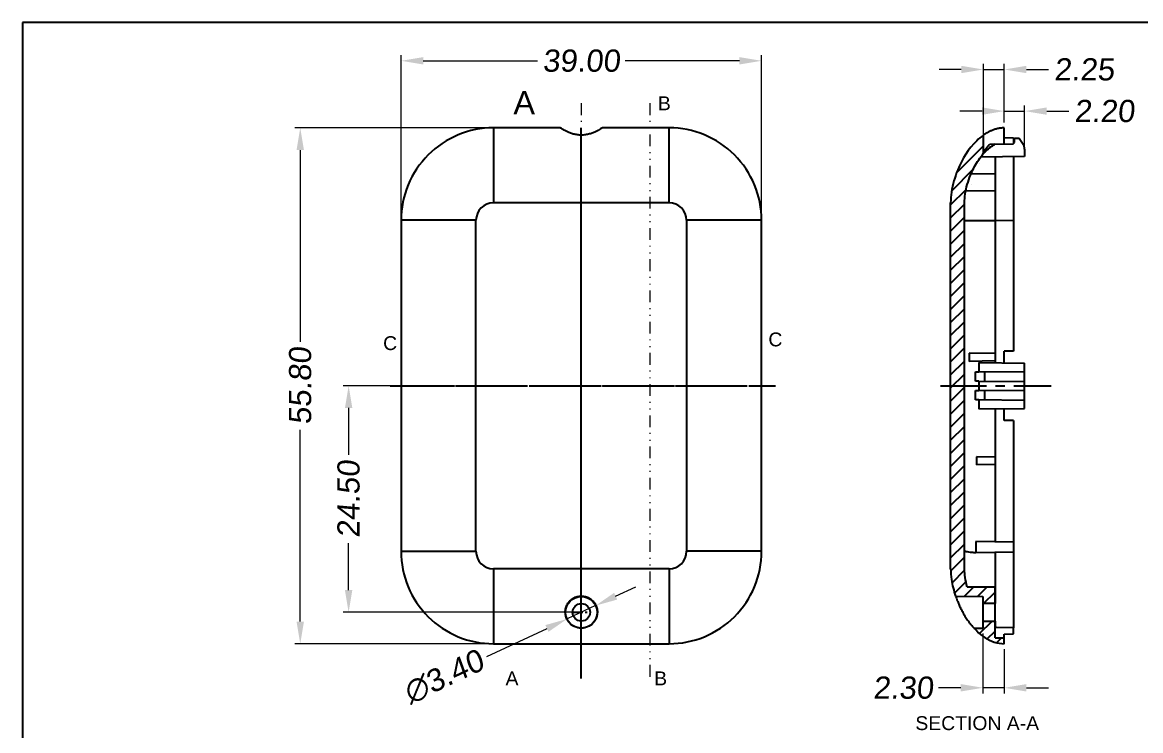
# Model space of a CAD drawing. Header units: millimetres. Extents: x 505 to 1176, y -2270 to -2095.
# Drawn here: x 764.3 to 885.3, y -2172 to -2095.4 of the extents above; entities that cross this region are included whole.
import ezdxf
from ezdxf.enums import TextEntityAlignment as Align

# ---------------------------------------------------------------- set-up
doc = ezdxf.new("R2010")
doc.units = ezdxf.units.MM
doc.header["$MEASUREMENT"] = 0
doc.linetypes.add('CENTER', pattern=[50.800000000000004, 31.75, -6.35, 6.35, -6.35])
doc.linetypes.add('DIVIDE', pattern=[31.75, 12.7, -6.35, 0, -6.35, 0, -6.35])
doc.layers.get('0').update_dxf_attribs({"linetype": 'CONTINUOUS'})
doc.layers.get('Defpoints').update_dxf_attribs({"linetype": 'CONTINUOUS'})
for name, color, linetype in [('02___PRT_ALL_AXES', 7, 'CONTINUOUS'), ('dim', 82, 'CONTINUOUS'), ('text-mold', 3, 'CONTINUOUS')]:
    doc.layers.add(name, color=color, linetype=linetype)
doc.layers.add('hatch', color=56, linetype='CONTINUOUS', lineweight=9)
doc.styles.add('标准', font='arial.ttf', dxfattribs={"oblique": 5.00000190734863})
doc.dimstyles.new('YanXiu', dxfattribs={"dimscale": 1.2, "dimtxt": 5, "dimasz": 2.5, "dimexe": 0.8, "dimexo": 0.3, "dimgap": 0.6, "dimtad": 0, "dimzin": 0, "dimdsep": 46, "dimtxsty": '标准', "dimcen": 0, "dimclrd": 3, "dimclre": 3, "dimclrt": 3, "dimadec": 0, "dimazin": 0, "dimtfac": 1, "dimtdec": 4, "dimtofl": 0, "dimtmove": 0, "dimatfit": 3, "dimfxl": 0, "dimtolj": 1, "dimtzin": 0, "dimlwd": 9, "dimlwe": 9, "dimarcsym": 0})

# ---------------------------------------------------------------- blocks, each defined once
blk = doc.blocks.new('*D15')
at = {"layer": 'Defpoints', "color": 0, "linetype": 'Continuous'}
for p in [(815.315519501395, -2106.8330036901), (794.40106286895, -2162.6330036901), (815.315519258823, -2162.6330036901)]:
    blk.add_point(p, dxfattribs=at)
at = {"layer": 'dim', "color": 3, "linetype": 'Continuous', "lineweight": 9}
for p, q in [((814.715819501395, -2106.8330036901), (793.80136286895, -2106.8330036901)), ((794.40106286895, -2109.2330036901), (794.40106286895, -2129.98080389279)), ((794.40106286895, -2160.2330036901), (794.40106286895, -2139.48520348741)), ((814.715819258823, -2162.6330036901), (793.80136286895, -2162.6330036901))]:
    blk.add_line(p, q, dxfattribs=at)
at = {"layer": 'dim', "color": 3, "linetype": 'Continuous'}
for points in [[(794.00106286895, -2109.2330036901), (794.80106286895, -2109.2330036901), (794.40106286895, -2106.8330036901)], [(794.00106286895, -2160.2330036901), (794.80106286895, -2160.2330036901), (794.40106286895, -2162.6330036901)]]:
    blk.add_solid(points, dxfattribs=at)
at = {"layer": 'dim', "color": 3, "insert": (794.40106286895, -2134.7330036901), "char_height": 2.4, "attachment_point": 5, "rotation": 90, "style": '标准'}
blk.add_mtext('55.80', dxfattribs=at)
blk = doc.blocks.new('*D16')
at = {"layer": 'Defpoints', "color": 0, "linetype": 'Continuous'}
for p in [(844.315519302295, -2099.57796773269), (805.315519302295, -2121.57683370373), (844.315519302295, -2121.57683370373)]:
    blk.add_point(p, dxfattribs=at)
at = {"layer": 'dim', "color": 3, "linetype": 'Continuous', "lineweight": 9}
for p, q in [((805.315519302295, -2120.97713370373), (805.315519302295, -2098.97826773269)), ((844.315519302295, -2120.97713370373), (844.315519302295, -2098.97826773269)), ((807.715519302295, -2099.57796773269), (820.064066444655, -2099.57796773269)), ((841.915519302295, -2099.57796773269), (829.566972159934, -2099.57796773269))]:
    blk.add_line(p, q, dxfattribs=at)
at = {"layer": 'dim', "color": 3, "linetype": 'Continuous'}
for points in [[(807.715519302295, -2099.17796773269), (807.715519302295, -2099.97796773269), (805.315519302295, -2099.57796773269)], [(841.915519302295, -2099.17796773269), (841.915519302295, -2099.97796773269), (844.315519302295, -2099.57796773269)]]:
    blk.add_solid(points, dxfattribs=at)
at = {"layer": 'dim', "color": 3, "insert": (824.815519302295, -2099.57796773269), "char_height": 2.4, "attachment_point": 5, "style": '标准'}
blk.add_mtext('39.00', dxfattribs=at)
blk = doc.blocks.new('*D22')
at = {"layer": 'Defpoints', "color": 0, "linetype": 'Continuous'}
for p in [(870.580280047442, -2100.51910152908), (870.580280047442, -2106.83454568044), (868.330280047442, -2108.31840201013)]:
    blk.add_point(p, dxfattribs=at)
at = {"layer": 'dim', "color": 3, "linetype": 'Continuous', "lineweight": 9}
for p, q in [((865.930280047442, -2100.51910152908), (863.530280047442, -2100.51910152908)), ((868.330280047442, -2107.71870201013), (868.330280047442, -2099.91940152908)), ((868.330280047442, -2100.51910152908), (870.580280047442, -2100.51910152908)), ((870.580280047442, -2106.23484568044), (870.580280047442, -2099.91940152908)), ((872.980280047442, -2100.51910152908), (875.380280047442, -2100.51910152908))]:
    blk.add_line(p, q, dxfattribs=at)
at = {"layer": 'dim', "color": 3, "linetype": 'Continuous'}
for points in [[(865.930280047442, -2100.11910152908), (865.930280047442, -2100.91910152908), (868.330280047442, -2100.51910152908)], [(872.980280047442, -2100.11910152908), (872.980280047442, -2100.91910152908), (870.580280047442, -2100.51910152908)]]:
    blk.add_solid(points, dxfattribs=at)
at = {"layer": 'dim', "color": 3, "insert": (879.231917320172, -2100.51910152908), "char_height": 2.4, "attachment_point": 5, "style": '标准'}
blk.add_mtext('2.25', dxfattribs=at)
blk = doc.blocks.new('*D23')
at = {"layer": 'Defpoints', "color": 0, "linetype": 'Continuous'}
for p in [(872.780280047442, -2105.01941011267), (870.580280047442, -2106.83300530491), (872.780280047442, -2109.68732012852)]:
    blk.add_point(p, dxfattribs=at)
at = {"layer": 'dim', "color": 3, "linetype": 'Continuous', "lineweight": 9}
for p, q in [((868.180280047442, -2105.01941011267), (865.780280047442, -2105.01941011267)), ((870.580280047442, -2106.23330530491), (870.580280047442, -2104.41971011267)), ((870.580280047442, -2105.01941011267), (872.780280047442, -2105.01941011267)), ((872.780280047442, -2109.08762012852), (872.780280047442, -2104.41971011267)), ((875.180280047442, -2105.01941011267), (877.580280047442, -2105.01941011267))]:
    blk.add_line(p, q, dxfattribs=at)
at = {"layer": 'dim', "color": 3, "linetype": 'Continuous'}
for points in [[(868.180280047442, -2104.61941011267), (868.180280047442, -2105.41941011267), (870.580280047442, -2105.01941011267)], [(875.180280047442, -2104.61941011267), (875.180280047442, -2105.41941011267), (872.780280047442, -2105.01941011267)]]:
    blk.add_solid(points, dxfattribs=at)
at = {"layer": 'dim', "color": 3, "insert": (881.418820457961, -2105.01941011267), "char_height": 2.4, "attachment_point": 5, "style": '标准'}
blk.add_mtext('2.20', dxfattribs=at)
blk = doc.blocks.new('*D24')
at = {"layer": 'Defpoints', "color": 0, "linetype": 'Continuous'}
for p in [(868.280280047442, -2160.93300530491), (870.580280047442, -2162.63300530491), (868.280280047442, -2167.39734995118)]:
    blk.add_point(p, dxfattribs=at)
at = {"layer": 'dim', "color": 3, "linetype": 'Continuous', "lineweight": 9}
for p, q in [((868.280280047442, -2161.53270530491), (868.280280047442, -2167.99704995118)), ((870.580280047442, -2163.23270530491), (870.580280047442, -2167.99704995118)), ((865.880280047442, -2167.39734995118), (863.480280047442, -2167.39734995118)), ((870.580280047442, -2167.39734995118), (868.280280047442, -2167.39734995118)), ((872.980280047442, -2167.39734995118), (875.380280047442, -2167.39734995118))]:
    blk.add_line(p, q, dxfattribs=at)
at = {"layer": 'dim', "color": 3, "linetype": 'Continuous'}
for points in [[(865.880280047442, -2166.99734995118), (865.880280047442, -2167.79734995118), (868.280280047442, -2167.39734995118)], [(872.980280047442, -2166.99734995118), (872.980280047442, -2167.79734995118), (870.580280047442, -2167.39734995118)]]:
    blk.add_solid(points, dxfattribs=at)
at = {"layer": 'dim', "color": 3, "insert": (859.641739636922, -2167.39734995118), "char_height": 2.4, "attachment_point": 5, "style": '标准'}
blk.add_mtext('2.30', dxfattribs=at)
blk = doc.blocks.new('*D25')
at = {"layer": 'Defpoints', "color": 0, "linetype": 'Continuous'}
for p in [(826.354721286548, -2158.5113008975), (823.276317318042, -2159.95470971232)]:
    blk.add_point(p, dxfattribs=at)
at = {"layer": 'dim', "color": 3, "linetype": 'Continuous', "lineweight": 9}
for p, q in [((828.527712323139, -2157.49242408704), (830.700703359732, -2156.47354727658)), ((826.354721286548, -2158.5113008975), (823.276317318042, -2159.95470971232)), ((814.594329783635, -2164.02553909842), (821.103326281451, -2160.97358652278))]:
    blk.add_line(p, q, dxfattribs=at)
at = {"layer": 'dim', "color": 3, "linetype": 'Continuous'}
for points in [[(828.357899521396, -2157.13025891428), (828.697525124883, -2157.85458925981), (826.354721286548, -2158.5113008975)], [(820.933513479707, -2160.61142135001), (821.273139083194, -2161.33575169554), (823.276317318042, -2159.95470971232)]]:
    blk.add_solid(points, dxfattribs=at)
at = {"layer": 'dim', "color": 3, "insert": (809.94835476646, -2166.20395406989), "char_height": 2.4, "attachment_point": 5, "rotation": 25.12104441166008, "style": '标准'}
blk.add_mtext('∅3.40', dxfattribs=at)
blk = doc.blocks.new('*D26')
at = {"layer": 'Defpoints', "color": 0, "linetype": 'Continuous'}
for p in [(807.291226435319, -2134.72896817335), (799.636438869523, -2159.23300530491), (824.815519302295, -2159.23300530491)]:
    blk.add_point(p, dxfattribs=at)
at = {"layer": 'dim', "color": 3, "linetype": 'Continuous', "lineweight": 9}
for p, q in [((806.691526435319, -2134.72896817335), (799.036738869523, -2134.72896817335)), ((799.636438869523, -2137.12896817335), (799.636438869523, -2142.21011345003)), ((799.636438869523, -2156.83300530491), (799.636438869523, -2151.75186002823)), ((824.215819302295, -2159.23300530491), (799.036738869523, -2159.23300530491))]:
    blk.add_line(p, q, dxfattribs=at)
at = {"layer": 'dim', "color": 3, "linetype": 'Continuous'}
for points in [[(799.236438869523, -2137.12896817335), (800.036438869523, -2137.12896817335), (799.636438869523, -2134.72896817335)], [(799.236438869523, -2156.83300530491), (800.036438869523, -2156.83300530491), (799.636438869523, -2159.23300530491)]]:
    blk.add_solid(points, dxfattribs=at)
at = {"layer": 'dim', "color": 3, "insert": (799.636438869524, -2146.98098673913), "char_height": 2.4, "attachment_point": 5, "rotation": 90, "style": '标准'}
blk.add_mtext('24.50', dxfattribs=at)

msp = doc.modelspace()

# ---------------------------------------------------------------- hatches: boundary and pattern name
h = msp.add_hatch()
h.set_pattern_fill('A', color=6, angle=45, style=0)
h.set_pattern_definition([(45, (685.501834106842, -2315.65819515961), (-0.7071067812, 0.7071067812), [])])
edge = h.paths.add_edge_path()
edge.add_line((864.780280047442, -2154.53176592831), (864.780280047442, -2114.93424468151))
edge.add_spline(control_points=[(868.330280047442, -2107.61572481861), (868.076630610642, -2107.79308025571), (866.932115060042, -2108.74812366121), (865.566286991242, -2110.92684438771), (864.872108199942, -2113.40629155221), (864.780280047442, -2114.56522849151), (864.780280047442, -2114.93424468151)], knot_values=[0, 0, 0, 0, 0.119084239006042, 0.559542119503021, 0.853180706501007, 1, 1, 1, 1], degree=3, periodic=0)
edge.add_line((868.330280047442, -2107.61572481861), (868.330280047442, -2109.44404111861))
edge.add_spline(control_points=[(868.214698428442, -2109.76378044141), (868.290162548242, -2109.67305524171), (868.330288076742, -2109.56207850001), (868.330295006642, -2109.44407046981)], knot_values=[0, 0, 0, 0, 1, 1, 1, 1], degree=3, periodic=0)
edge.add_spline(control_points=[(866.280280047442, -2114.93424468151), (866.280280047442, -2114.64817711271), (866.352189475842, -2113.70566666841), (866.800558831742, -2112.09103591571), (867.550030563942, -2110.64189752961), (868.033895267242, -2109.98118738821), (868.214748585742, -2109.76373572481)], knot_values=[0, 0, 0, 0, 0.18705253303051, 0.561157584190369, 0.841736376285553, 1, 1, 1, 1], degree=3, periodic=0)
edge.add_line((866.280280047442, -2114.93424468151), (866.280280047442, -2154.53176592831))
edge.add_spline(control_points=[(866.574822921342, -2156.48300530491), (866.477225629442, -2156.13484254391), (866.328247991942, -2155.44654505431), (866.280280047442, -2154.81783349711), (866.280280047442, -2154.53176592831)], knot_values=[0, 0, 0, 0, 0.500295281410217, 1, 1, 1, 1], degree=3, periodic=0)
edge.add_line((866.574822921342, -2156.48300530491), (869.580280047442, -2156.48300530491))
edge.add_line((869.580280047442, -2156.48300530491), (869.580280047442, -2158.28300530491))
edge.add_line((869.580280047442, -2158.28300530491), (868.280280047442, -2158.28300530491))
edge.add_line((868.280280047442, -2158.28300530491), (868.280280047442, -2157.53300530491))
edge.add_line((868.280280047442, -2157.53300530491), (865.314815810542, -2157.48124293411))
edge.add_spline(control_points=[(864.780280047442, -2154.53176592831), (864.780280047442, -2154.90078211831), (864.856488731742, -2155.86259020141), (865.108506825042, -2156.88003952381), (865.314815810542, -2157.48124293411)], knot_values=[0, 0, 0, 0, 0.401652187108994, 1, 1, 1, 1], degree=3, periodic=0)
edge = h.paths.add_edge_path()
edge.add_spline(control_points=[(867.313248095442, -2160.94988491041), (867.407018475842, -2161.05182870531), (868.064013848842, -2161.72669973241), (869.135598609142, -2162.43449739701), (870.211320060442, -2162.62656508441), (870.580280047442, -2162.63300530491)], knot_values=[0, 0, 0, 0, 0.102243013679981, 0.700747668743134, 1, 1, 1, 1], degree=3, periodic=0)
edge.add_line((870.580280047442, -2162.63300530491), (870.580280047442, -2161.98300530491))
edge.add_line((870.580280047442, -2161.98300530491), (869.580280047442, -2161.98300530491))
edge.add_line((869.580280047442, -2161.98300530491), (869.580280047442, -2160.18300530491))
edge.add_line((869.580280047442, -2160.18300530491), (868.280280047442, -2160.18300530491))
edge.add_line((868.280280047442, -2160.18300530491), (868.280280047442, -2160.93300530491))
edge.add_line((868.280280047442, -2160.93300530491), (867.313248095442, -2160.94988491041))

# ---------------------------------------------------------------- linework, layer by layer
at = {"color": 7, "linetype": 'Continuous'}
for p, q in [((815.315519302295, -2106.83300530491), (815.315519302295, -2114.93424468151)), ((822.565519302295, -2106.83300530491), (815.315519501395, -2106.83300530491)), ((834.315519103195, -2106.83300530491), (827.065519302295, -2106.83300530491)), ((834.315519302295, -2114.93424468151), (834.315519302295, -2106.83300530491)), ((868.330280047442, -2109.44404111861), (868.330280047442, -2107.61572481861)), ((868.330280047442, -2109.44404111861), (868.330280047442, -2107.61572481861)), ((870.580280047442, -2108.58300530491), (870.580280047442, -2106.83300530491)), ((870.580280047442, -2107.88300530491), (871.580280047442, -2107.90046036981)), ((871.580280047442, -2107.90046036981), (871.580280047442, -2108.56555024001)), ((869.017068078642, -2108.61029127131), (871.580280047442, -2108.56555024001)), ((871.580280047442, -2108.43300530491), (871.680280047442, -2108.43300530491)), ((871.680280047442, -2108.43300530491), (871.680280047442, -2107.93300530491)), ((871.680280047442, -2107.93300530491), (872.180280047442, -2107.93300530491)), ((872.180280047442, -2107.93300530491), (872.612330341742, -2108.58108074641)), ((872.780280047442, -2109.93300530491), (868.014707623342, -2110.01618868101)), ((871.580280047442, -2109.95395138281), (871.580280047442, -2130.98300530491)), ((872.780280047442, -2109.13578094271), (872.780280047442, -2109.93300530491)), ((869.580280047442, -2111.83300530491), (866.997798800342, -2111.78792792711)), ((869.580280047442, -2111.83300530491), (869.580280047442, -2113.63300530491)), ((869.580280047442, -2113.63300530491), (866.407664415742, -2113.68838351681)), ((834.315519302295, -2114.93424468151), (815.315519302295, -2114.93424468151)), ((864.780280047442, -2154.53176592831), (864.780280047442, -2114.93424468151)), ((864.780280047442, -2154.53176592831), (864.780280047442, -2114.93424468151)), ((866.280280047442, -2154.53176592831), (866.280280047442, -2114.93424468151)), ((866.280280047442, -2154.53176592831), (866.280280047442, -2114.93424468151)), ((813.416758678895, -2116.83300530491), (805.315519302295, -2116.83300530491)), ((805.315519302295, -2116.83300550451), (805.315519302295, -2152.63300510541)), ((813.416758678895, -2152.63300530491), (813.416758678895, -2116.83300530491)), ((836.214279925695, -2116.83300530491), (836.214279925695, -2152.63300530491)), ((844.315519302295, -2116.83300530491), (836.214279925695, -2116.83300530491)), ((844.315519302295, -2152.63300510531), (844.315519302295, -2116.83300550441)), ((869.597860519242, -2116.83535320911), (871.580280047442, -2116.83300530491)), ((869.597860519242, -2116.83535320911), (869.597860519242, -2132.24291313421)), ((866.800651283142, -2131.19006287401), (866.800651283142, -2132.08710007511)), ((869.580280047442, -2131.23858147461), (866.800651283142, -2131.19006287401)), ((869.580280047442, -2132.03858147461), (866.800651283142, -2132.08710007511)), ((869.580280047442, -2131.23858147461), (869.580280047442, -2132.03858147461)), ((870.580280047442, -2132.25148657961), (870.580280047442, -2130.98300530491)), ((871.580280047442, -2130.98300530491), (870.580280047442, -2130.98300530491)), ((867.466899923542, -2134.23300530491), (867.466899923542, -2133.23300530491)), ((867.466899923542, -2133.23300530491), (867.823569976442, -2133.23300530491)), ((867.823569976442, -2132.22742913531), (867.823569976442, -2133.23858147461)), ((867.823569976442, -2132.22742913531), (872.780280047442, -2132.27068568871)), ((867.823569976442, -2133.23858147461), (872.780280047442, -2133.19532492111)), ((868.462534904442, -2134.23300529771), (868.462534904442, -2133.23300531211)), ((872.780280047442, -2137.19532492111), (872.780280047442, -2132.27068568871)), ((867.823569976442, -2134.23300530491), (867.466899923542, -2134.23300530491)), ((867.823569976442, -2134.22742913531), (867.823569976442, -2135.23858147461)), ((867.823569976442, -2134.22742913531), (872.780280047442, -2134.27068568871)), ((867.466899923542, -2136.23300530491), (867.466899923542, -2135.23300530491)), ((867.466899923542, -2135.23300530491), (867.823569976442, -2135.23300530491)), ((867.823569976442, -2135.23858147461), (872.780280047442, -2135.19532492111)), ((868.462534904442, -2136.23300529771), (868.462534904442, -2135.23300531211)), ((867.823569976442, -2136.23300530491), (867.466899923542, -2136.23300530491)), ((867.823569976442, -2136.22742913531), (867.823569976442, -2137.23858147461)), ((867.823569976442, -2136.22742913531), (872.780280047442, -2136.27068568871)), ((867.823569976442, -2137.23858147461), (872.780280047442, -2137.19532492111)), ((869.597860519242, -2137.22309747561), (869.597860519242, -2151.59840204331)), ((870.580280047442, -2138.48300530491), (870.580280047442, -2137.21452403031)), ((871.580280047442, -2138.48300530491), (870.580280047442, -2138.48300530491)), ((871.580280047442, -2138.48300530491), (871.580280047442, -2160.90046036981)), ((869.580280047442, -2142.43858147461), (867.578473221442, -2142.40363980651)), ((867.578473221442, -2142.40363980651), (867.578473221442, -2143.27352314271)), ((869.580280047442, -2142.43858147461), (869.580280047442, -2143.23858147461)), ((869.580280047442, -2143.23858147461), (867.578473221442, -2143.27352314271)), ((805.315519302295, -2152.63300530491), (813.416758678895, -2152.63300530491)), ((844.315519302295, -2152.63300530491), (836.214279925695, -2152.63300530491)), ((871.580280047442, -2151.63300530491), (867.497078385842, -2151.56173275481)), ((867.497078385842, -2151.56173275481), (867.497078385842, -2152.81570824521)), ((871.580280047442, -2152.73300530491), (867.496734600542, -2152.80428385581)), ((834.315519302295, -2154.53176592831), (815.315519302295, -2154.53176592831)), ((815.315519302295, -2154.53176592831), (815.315519302295, -2162.63300530491)), ((834.315519302295, -2154.53176592831), (834.315519302295, -2162.63300530491)), ((865.314815810542, -2157.48124293411), (868.280280047442, -2157.53300530491)), ((865.314815810542, -2157.48124293411), (868.280280047442, -2157.53300530491)), ((866.574822921342, -2156.48300530491), (869.580280047442, -2156.48300530491)), ((866.574822921342, -2156.48300530491), (869.580280047442, -2156.48300530491)), ((869.580280047442, -2158.28300530491), (869.580280047442, -2156.48300530491)), ((869.580280047442, -2161.98300530491), (869.580280047442, -2156.48300530491)), ((868.280280047442, -2157.53300530491), (868.280280047442, -2158.28300530491)), ((868.280280047442, -2157.53300530491), (868.280280047442, -2160.93300530491)), ((869.580280047442, -2158.28300530491), (868.280280047442, -2158.28300530491)), ((869.580280047442, -2158.28300530491), (868.280280047442, -2158.28300530491)), ((867.313248095442, -2160.94988491041), (868.280280047442, -2160.93300530491)), ((867.313248095442, -2160.94988491041), (868.280280047442, -2160.93300530491)), ((868.280280047442, -2160.18300530491), (868.280280047442, -2160.93300530491)), ((868.280280047442, -2160.18300530491), (869.580280047442, -2160.18300530491)), ((868.280280047442, -2160.18300530491), (869.580280047442, -2160.18300530491)), ((869.580280047442, -2161.98300530491), (869.580280047442, -2160.18300530491)), ((869.580280047442, -2161.98300530491), (870.580280047442, -2161.98300530491)), ((869.580280047442, -2161.98300530491), (870.580280047442, -2161.98300530491)), ((870.580280047442, -2162.63300530491), (870.580280047442, -2161.58300530491)), ((870.580280047442, -2162.63300530491), (870.580280047442, -2161.98300530491)), ((815.315519501495, -2162.63300530491), (834.315519103295, -2162.63300530491))]:
    msp.add_line(p, q, dxfattribs=at)
at = {"color": 1, "linetype": 'CENTER', "ltscale": 0.15600000008}
for p, q in [((824.815519302295, -2162.63300531491), (824.815519302295, -2106.82493103178)), ((824.815519302295, -2162.63300531491), (824.815519302295, -2106.82493103178)), ((824.815519302295, -2163.21681695802), (824.815519302295, -2106.82493103178)), ((805.315519292295, -2134.72896817335), (844.315519312295, -2134.72896817335)), ((805.315519292295, -2134.72896817335), (844.315519312295, -2134.72896817335)), ((805.315519292295, -2134.72896817335), (844.882352976585, -2134.72896817335)), ((863.69304883935, -2134.72896817335), (875.654013836205, -2134.72896817335))]:
    msp.add_line(p, q, dxfattribs=at)
at = {"color": 1, "linetype": 'CENTER', "ltscale": 0.038}
for p, q in [((824.815519302295, -2160.27800530491), (824.815519302295, -2158.18800530491)), ((823.770519302295, -2159.23300530491), (825.860519302295, -2159.23300530491))]:
    msp.add_line(p, q, dxfattribs=at)
at = {"color": 7, "linetype": 'Continuous'}
for radius in [1.7, 0.95]:
    msp.add_circle((824.815519302295, -2159.23300530491), radius, dxfattribs=at)
for centre, radius, start, end in [((815.315519302295, -2116.83300530491), 10, 89.9999988594964, 180.000001143611), ((834.315519302295, -2116.83300530491), 10, 359.999998856989, 90.0000011409986), ((872.110588743942, -2112.88182173921), 4.9854969318, 130.746004309002, 134.943666632803), ((871.870677346842, -2112.60897550261), 4.6221953853, 130.105615399602, 130.700502222807), ((871.780280047442, -2109.13578094271), 1, 0, 33.6900675259978), ((867.830298332242, -2109.44404110771), 0.4999966755, 320.246727125008, 359.99663542811), ((872.945970764142, -2113.68945237961), 6.1477558308, 137.39296170209, 139.451329637393), ((872.752314750442, -2113.51370844971), 5.8862303688, 137.078308672598, 137.363034801909), ((815.315519302295, -2116.83300530491), 1.8987606234, 90, 180), ((834.315519302295, -2116.83300530491), 1.8987606234, 0, 90), ((815.315519302295, -2152.63300530491), 10, 179.999998856989, 270.000001140999), ((815.315519302295, -2152.63300530491), 1.8987606234, 180, 270), ((834.315519302295, -2152.63300530491), 10, 269.999998859496, 1.1436106225975e-06), ((834.315519302295, -2152.63300530491), 1.8987606234, 270, 0)]:
    msp.add_arc(centre, radius, start, end, dxfattribs=at)
for points, start_tangent, end_tangent in [([(827.065519302295, -2106.83300530491), (827.021351667795, -2106.86869839871), (826.892160946595, -2106.95519842621), (826.688657176495, -2107.07790044551), (826.422677122995, -2107.21875263141), (826.100290246195, -2107.36114679811), (825.714439839895, -2107.49064353701), (825.261992735695, -2107.58478113271), (824.798604907695, -2107.61568036471), (824.359403378295, -2107.58343146091), (823.942461712595, -2107.49771292311), (823.563879061495, -2107.37402366181), (823.236306450995, -2107.23232026411), (822.961129333195, -2107.08853161921), (822.747507215295, -2106.96069264161), (822.611462787795, -2106.86996587491), (822.565519302295, -2106.83300530491)], (0, -1.000000000010962), (0, 0.999999999997876)), ([(868.330280047442, -2107.61572481861), (867.600736395642, -2108.22105512691), (865.546063777042, -2111.37073904281), (864.869861176142, -2113.78362757171), (864.780280047442, -2114.93424468151)], (-0.8195341259511095, -0.5730303799987785), (0, -1.00000000000035)), ([(868.330280047442, -2107.61572481861), (867.600736395642, -2108.22105512691), (865.546063777042, -2111.37073904281), (864.869861176142, -2113.78362757171), (864.780280047442, -2114.93424468151)], (-0.8195341259511095, -0.5730303799987785), (0, -1.00000000000035)), ([(870.580280047442, -2106.83300530491), (870.175740596042, -2106.86329846361), (869.783398120742, -2106.93748284071), (869.424438151142, -2107.04473718591), (869.110774692642, -2107.17001847001), (868.845772558642, -2107.29944448051), (868.629652214742, -2107.42145177611), (868.466670813842, -2107.52350943381), (868.365043627342, -2107.59162346031), (868.330280047442, -2107.61572481861)], (-0.9998476951565526, -0.01745240642539476), (-0.8195342406715176, -0.5730302159215508)), ([(868.330280047442, -2109.44404111861), (868.346866853742, -2109.41976076271), (868.396925792442, -2109.34790167021), (868.483418904542, -2109.22827012951), (868.611461664042, -2109.06152175391), (868.787310035142, -2108.85199734021), (869.017068078642, -2108.61029127131)], (0.5620937799675696, 0.8270735048948387), (0.7156256007948744, 0.6984840724637621)), ([(868.441915747042, -2109.50519645811), (868.633849452942, -2109.30868083141), (868.898629845242, -2109.06897536801), (869.229304590442, -2108.81780502731), (869.595873307142, -2108.60018528101)], (0.6810012481739725, 0.7322822543134171), (0.8919461411815705, 0.4521416605788885)), ([(869.232484226942, -2108.81564173311), (868.893065576242, -2109.07365114361)], (-0.8273686164780487, -0.5616593028411054), (-0.764860539477668, -0.6441958981173875)), ([(869.595867367942, -2108.60018829221), (869.236104800942, -2108.81318700691), (869.232484226942, -2108.81564173311)], (-0.8919139324922439, -0.4522051934975843), (-0.8273686164625857, -0.5616593028524077)), ([(866.280280047442, -2114.93424468151), (866.353442274742, -2114.00495792121), (866.933588681142, -2111.94062906761), (867.695206650142, -2110.47355277981), (868.214748585742, -2109.76373572481)], (0, 1.000000000000512), (0.6394404211294547, 0.7688406517775516)), ([(866.280280047442, -2114.93424468151), (866.353442274742, -2114.00495792121), (866.933588681142, -2111.94062906761), (867.695206650142, -2110.47355277981), (868.214748585742, -2109.76373572481)], (0, 1.000000000000512), (0.6394404211294547, 0.7688406517775516)), ([(868.214698428442, -2109.76378044141), (868.221417069442, -2109.75552595311), (868.227981124842, -2109.74710062651), (868.234384385542, -2109.73850865611), (868.240620787742, -2109.72975452711), (868.246684429842, -2109.72084301021), (868.252569588842, -2109.71177915381), (868.258270736142, -2109.70256827641), (868.263782553442, -2109.69321595691), (868.269099947342, -2109.68372802451), (868.274218064342, -2109.67411054721), (868.279132304142, -2109.66436981931), (868.283838332942, -2109.65451234871), (868.288332095342, -2109.64454484171), (868.292609825642, -2109.63447418911), (868.296668058342, -2109.62430744961), (868.300503636842, -2109.61405183371), (868.304113721942, -2109.60371468681), (868.307495798842, -2109.59330347171), (868.310647682642, -2109.58282575011), (868.313567523442, -2109.57228916501), (868.316253809442, -2109.56170142201), (868.318705369142, -2109.55107027031), (868.320921372542, -2109.54040348441), (868.322901330742, -2109.52970884531), (868.324645094142, -2109.51899412191), (868.326152850542, -2109.50826705261), (868.327425120642, -2109.49753532781), (868.328462753242, -2109.48680657171), (868.329266919542, -2109.47608832541), (868.329839105542, -2109.46538803071), (868.330181104142, -2109.45471301371), (868.330295006642, -2109.44407046981)], (0.6394829194107392, 0.7688053041556515), (5.872318537921765e-05, 0.9999999982968237)), ([(869.587349240142, -2109.98860876191), (869.588986224542, -2110.52695261831), (869.588986636342, -2111.54089287541), (869.589556936342, -2111.83296628131)], (-0.009318354253522204, -0.9999565831954792), (0.003373533953352994, -0.9999943096193136)), ([(869.589556936342, -2111.83296628131), (869.593890580842, -2112.72183066391), (869.596029642142, -2113.63297181921)], (0.003373533913281864, -0.9999943096183714), (0.00143496689765383, -0.9999989704344134)), ([(869.596029642142, -2113.63297181921), (869.596664850742, -2114.02140659291), (869.600199493642, -2115.40859799721), (869.597535491842, -2116.83535135901)], (0.001434966875640866, -0.9999989704345508), (-0.006488850790102175, -0.9999789471859188)), ([(866.280280047442, -2116.83300530491), (866.322700772742, -2116.83617910421), (866.461572814342, -2116.84018885531), (866.705962167542, -2116.84208060641), (867.045415585842, -2116.84201991111), (867.442533824342, -2116.84103868801), (867.873130564842, -2116.83978493421), (868.315918486442, -2116.83854589401), (868.760034893542, -2116.83741253801), (869.190377238442, -2116.83630818281), (869.597535491842, -2116.83535135901)], (0, 0.9999999999903715), (0.9999978463530161, 0.00207540090119701)), ([(867.497078385842, -2152.81570824521), (867.085812172642, -2152.76617860681), (866.731569572242, -2152.72282239311), (866.472656989242, -2152.68601903871), (866.325214932442, -2152.65697917751), (866.280280047442, -2152.63300530491)], (-0.992920362535544, 0.1187819584900735), (0, 0.9999999999952086)), ([(869.597067634042, -2152.76762240641), (869.600029116242, -2154.17912666701), (869.596415382442, -2155.54751153591), (869.594779822642, -2156.48303698491)], (0.005975792839122133, -0.9999821447903849), (-0.002494630151377819, -0.9999968884046714)), ([(864.780280047442, -2154.53176592831), (864.869861176142, -2155.68238303821), (865.314815810542, -2157.48124293411)], (0, -1.000000000000217), (0.3245806733643468, -0.9458580160248424)), ([(864.780280047442, -2154.53176592831), (864.869861176142, -2155.68238303821), (865.314815810542, -2157.48124293411)], (0, -1.000000000000217), (0.3245806733643468, -0.9458580160248424)), ([(866.574822921342, -2156.48300530491), (866.353442274742, -2155.46105268861), (866.280280047442, -2154.53176592831)], (-0.2699164224310699, 0.9628837546152563), (0, 1.000000000000512)), ([(866.574822921342, -2156.48300530491), (866.353442274742, -2155.46105268861), (866.280280047442, -2154.53176592831)], (-0.2699164224310699, 0.9628837546152563), (0, 1.000000000000512)), ([(824.815519302295, -2160.94988491041), (824.449741118695, -2160.91110105491), (824.058040892895, -2160.77675488511), (823.688859528995, -2160.53667825011), (823.377593388795, -2160.19065349711), (823.162222666595, -2159.75190557521), (823.077957976095, -2159.26605531991), (823.131270651195, -2158.78710965611), (823.307749438995, -2158.35295478551), (823.588954500595, -2157.98690728071), (823.950529143895, -2157.71134099961), (824.368398450895, -2157.53963057391), (824.815519302295, -2157.48124293411)], (-0.9999999999996937, 0), (1.000000000000292, 0)), ([(824.815519302295, -2157.48124293411), (825.262562235795, -2157.53960987171), (825.680359109595, -2157.71125490621), (826.042012826795, -2157.98683643331), (826.323179601095, -2158.35276419111), (826.499723485595, -2158.78693587211), (826.553087453895, -2159.26581765861), (826.468825750495, -2159.75187542841), (826.253638334795, -2160.19036988791), (825.942402255395, -2160.53648883221), (825.573172116595, -2160.77667071241), (825.181228858095, -2160.91111577391), (824.815519302295, -2160.94988491041)], (1.00000000000031, 0), (-0.9999999999998019, 0)), ([(865.314815810542, -2157.48124293411), (865.335035058042, -2157.53963057391), (865.396628776142, -2157.71134099961), (865.502220691942, -2157.98690728071), (865.655723188142, -2158.35295478551), (865.858441081742, -2158.78710965611), (866.110387307942, -2159.26605531991), (866.400319344942, -2159.75190557521), (866.697100154042, -2160.19065349711), (866.959345943242, -2160.53667825011), (867.158860259742, -2160.77675488511), (867.277826207742, -2160.91110105491), (867.313248095442, -2160.94988491041)], (0.324581420911832, -0.9458577594910955), (0.6769858138576079, -0.7359960650852834)), ([(869.594779822642, -2156.48303698491), (869.593632781042, -2156.82623975871), (869.588748082842, -2157.98592824011), (869.589176772042, -2158.28300077591)], (-0.002494630163263553, -0.9999968884068736), (0.002372993822761714, -0.999997184444245)), ([(867.313248095442, -2160.94988491041), (867.600736395642, -2161.24495548291), (869.506805620042, -2162.44925744701), (870.580280047442, -2162.63300530491)], (0.6769864944624296, -0.7359954390594051), (0.9998476951564921, -0.01745240642686499)), ([(867.313248095442, -2160.94988491041), (867.600736395642, -2161.24495548291), (869.506805620042, -2162.44925744701), (870.580280047442, -2162.63300530491)], (0.6769864944624296, -0.7359954390594051), (0.9998476951564921, -0.01745240642686499)), ([(869.607002483742, -2160.18294928781), (869.596742965042, -2160.38175441711), (869.600217596042, -2160.74384430031)], (-0.001394978574960095, -0.9999990270184053), (0.2407788912583199, -0.9705799943972784)), ([(869.600217596042, -2160.74384430031), (869.595692548942, -2160.86567186061)], (0.2407788910544627, -0.97057999445189), (-0.9976454525643604, 0.06858243929568156))]:
    msp.add_spline(points, degree=3, dxfattribs=dict(at, start_tangent=start_tangent, end_tangent=end_tangent))
at = {"layer": '02___PRT_ALL_AXES', "color": 1, "linetype": 'CENTER', "ltscale": 0.15600000008}
for p, q in [((824.815519302295, -2166.37554811287), (824.815519302295, -2106.82493264659)), ((824.815519302295, -2166.37554811287), (824.815519302295, -2106.82493264659)), ((824.815519302295, -2166.37554810287), (824.815519302295, -2106.82493264659)), ((804.126158810789, -2134.72896817335), (845.813066348813, -2134.72896817335)), ((805.315519292295, -2134.72896817335), (844.315519312295, -2134.72896817335)), ((805.315519292295, -2134.72896817335), (844.315519312295, -2134.72896817335))]:
    msp.add_line(p, q, dxfattribs=at)
at = {"layer": '02___PRT_ALL_AXES', "color": 7, "linetype": 'Continuous'}
for p, q in [((871.580280047442, -2160.90046036981), (869.595867367942, -2160.86582231771)), ((871.580280047442, -2161.56555024001), (871.580280047442, -2160.90046036981)), ((870.580280047442, -2161.58300530491), (871.580280047442, -2161.56555024001))]:
    msp.add_line(p, q, dxfattribs=at)
at = {"layer": 'hatch', "color": 2, "linetype": 'DIVIDE', "ltscale": 0.1}
for p, q in [((824.815519302295, -2104.17651397386), (824.815519302295, -2166.37554811287)), ((832.215519302295, -2104.17651397386), (832.215519302295, -2166.37554811287)), ((832.215519302295, -2104.17651397386), (832.215519302295, -2166.37554811287)), ((804.126158810789, -2134.72896817335), (845.813066348813, -2134.72896817335))]:
    msp.add_line(p, q, dxfattribs=at)
at = {"layer": 'hatch', "color": 2, "linetype": 'Continuous'}
for points in [[(824.815519302295, -2104.17651397386, 0, 0, 0), (822.315519302295, -2104.17651397386, 0.75, 0, 0), (819.815519302295, -2104.17651397386, 0, 0, 0)], [(832.215519302295, -2104.17651397386, 0, 0, 0), (829.715519302295, -2104.17651397386, 0.75, 0, 0), (827.215519302295, -2104.17651397386, 0, 0, 0)], [(804.126158810789, -2134.72896817335, 0, 0, 0), (804.126158810789, -2133.70261454193, 0.75, 0, 0), (804.126158810789, -2131.20261454193, 0, 0, 0)], [(845.813066348813, -2134.72896817335, 0, 0, 0), (845.813066348813, -2133.3007108238, 0.75, 0, 0), (845.813066348813, -2130.8007108238, 0, 0, 0)], [(824.815519302295, -2166.37554811287, 0, 0, 0), (822.315519302295, -2166.37554811287, 0.75, 0, 0), (819.815519302295, -2166.37554811287, 0, 0, 0)], [(832.215519302295, -2166.37554811287, 0, 0, 0), (829.715519302295, -2166.37554811287, 0.75, 0, 0), (827.215519302295, -2166.37554811287, 0, 0, 0)]]:
    msp.add_lwpolyline(points, format="xyseb", dxfattribs=at)
at = {"layer": 'text-mold', "color": 62}
for p, q in [((764.332201471325, -2095.42237068701), (764.332201471325, -2269.72652153985)), ((1011.3043902689, -2095.42237068701), (764.332201471325, -2095.42237068701))]:
    msp.add_line(p, q, dxfattribs=at)

# ---------------------------------------------------------------- texts
at = {"layer": 'hatch', "color": 6, "style": '标准'}
for s, height, p in [('A', 2.5, (818.634953540573, -2104.10190128372)), ('B', 1.5, (833.800054936299, -2104.17651397386)), ('C', 1.5, (804.126158810789, -2130.1158934722)), ('C', 1.5, (845.813066348813, -2129.71398975407)), ('A', 1.5, (817.315519302295, -2166.37554811287)), ('B', 1.5, (833.399295148638, -2166.37554811287)), ('SECTION A-A', 1.5, (867.654742336889, -2171.22043617829))]:
    msp.add_text(s, height=height, dxfattribs=at).set_placement(p, align=Align.MIDDLE)

# ---------------------------------------------------------------- dimensions: what is measured, and where the dimension line sits
at = {"layer": 'dim'}
for base, p1, p2, picture, middle in [((844.315519302295, -2099.57796773269), (805.315519302295, -2121.57683370373), (844.315519302295, -2121.57683370373), '*D16', (824.815519302295, -2099.57796773269)), ((870.580280047442, -2100.51910152908), (868.330280047442, -2108.31840201013), (870.580280047442, -2106.83454568044), '*D22', (879.231917320172, -2100.51910152908)), ((872.780280047442, -2105.01941011267), (870.580280047442, -2106.83300530491), (872.780280047442, -2109.68732012852), '*D23', (881.418820457961, -2105.01941011267)), ((868.280280047442, -2167.39734995118), (870.580280047442, -2162.63300530491), (868.280280047442, -2160.93300530491), '*D24', (859.641739636922, -2167.39734995118))]:
    dim = msp.add_linear_dim(base=base, p1=p1, p2=p2, dimstyle='YanXiu', override={"dimtxt": 2, "dimasz": 2, "dimexe": 0.49975, "dimexo": 0.49975, "dimgap": 0.49975}, dxfattribs=at)
    dim.commit()
    dim.dimension.update_dxf_attribs({"geometry": picture, "text_midpoint": middle})
for base, p1, p2, picture, middle in [((794.40106286895, -2162.6330036901), (815.315519501395, -2106.8330036901), (815.315519258823, -2162.6330036901), '*D15', (794.40106286895, -2134.7330036901)), ((799.636438869523, -2159.23300530491), (807.291226435319, -2134.72896817335), (824.815519302295, -2159.23300530491), '*D26', (799.636438869524, -2146.98098673913))]:
    dim = msp.add_linear_dim(base=base, p1=p1, p2=p2, angle=90, dimstyle='YanXiu', override={"dimtxt": 2, "dimasz": 2, "dimexe": 0.49975, "dimexo": 0.49975, "dimgap": 0.49975}, dxfattribs=at)
    dim.commit()
    dim.dimension.update_dxf_attribs({"geometry": picture, "text_midpoint": middle})
dim = msp.add_diameter_dim_2p(p1=(823.276317318042, -2159.95470971232), p2=(826.354721286548, -2158.5113008975), dimstyle='YanXiu', override={"dimtxt": 2, "dimasz": 2, "dimexe": 0.49975, "dimexo": 0.49975, "dimgap": 0.49975}, dxfattribs=at)
dim.commit()
dim.dimension.update_dxf_attribs({"geometry": '*D25', "text_midpoint": (809.94835476646, -2166.20395406989), "dimtype": 163})

doc.saveas('drawing.dxf')
